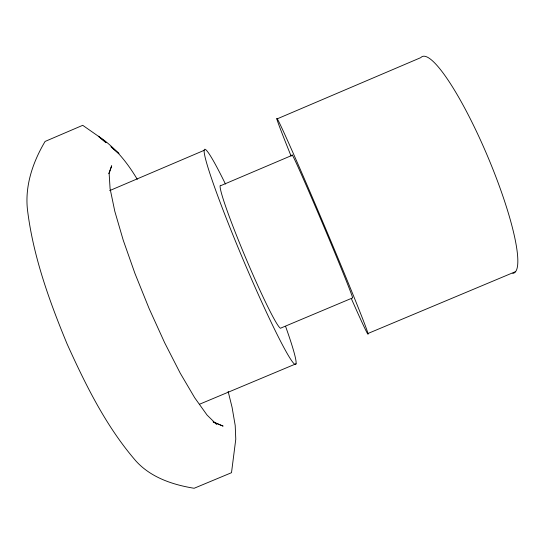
<?xml version="1.0" encoding="UTF-8"?>
<svg xmlns="http://www.w3.org/2000/svg" width="545" height="545" viewBox="0 0 545 545"><rect width="100%" height="100%" fill="white"/><g stroke="black" fill="none" stroke-linecap="round" stroke-linejoin="round"><path stroke-width="0.82" d="M108.782 173.664L111.684 165.755L109.136 173.344L110.083 188.625L114.791 211.262L123.218 240.154L134.935 273.42L149.112 308.545L164.631 342.696L180.225 373.168L194.701 397.761L207.066 415.065L216.644 424.473M276.908 118.98L420.801 57.627A117.556 21.337 67.1 0 1 486.726 154.228A117.556 21.337 67.1 0 1 512.784 273.392M109.654 190.627L204.137 150.345M367.964 333.492L515.543 271.642M199.49 404.254L296.085 363.774M213.749 422.293L223.096 426.101L213.047 421.816M105.907 142.443L98.332 136.209L82.717 125.316L45.092 141.441C32.986 161.824 24.872 185.334 27.42 209.287C33.068 256.109 49.248 300.82 67.185 344.168C85.851 385.376 106.18 426.646 135.998 461.077C150.924 477.543 172.751 484.784 194.136 488.272L231.502 472.699L235.781 439.209L235.208 425.509L232.088 407.387L228.137 391.419M106.064 142.722L98.332 136.209C114.9 146.959 127.298 162.56 137.292 179.366M111.214 147.068L118.946 153.581L110.955 146.605M291.105 156.081A117.08 2.03 67.1 0 1 288.523 142.701A117.08 2.03 67.1 0 1 352.036 292.229A117.08 2.03 67.1 0 1 357.929 313.402L357.35 312.115A117.08 2.03 67.1 0 1 351.47 298.898M285.587 326.401A116.828 7.501 67.1 0 1 277.97 336.156A116.828 7.501 67.1 0 1 212.346 180.811A116.828 7.501 67.1 0 1 225.453 184.04M292.14 155.311L221.079 185.518A77.567 4.96 67.1 0 0 245.202 256.681A77.567 4.96 67.1 0 0 281.022 327.981L352.486 297.945A77.724 1.342 67.1 0 0 322.735 223.906A77.724 1.342 67.1 0 0 292.14 155.311"/></g></svg>
